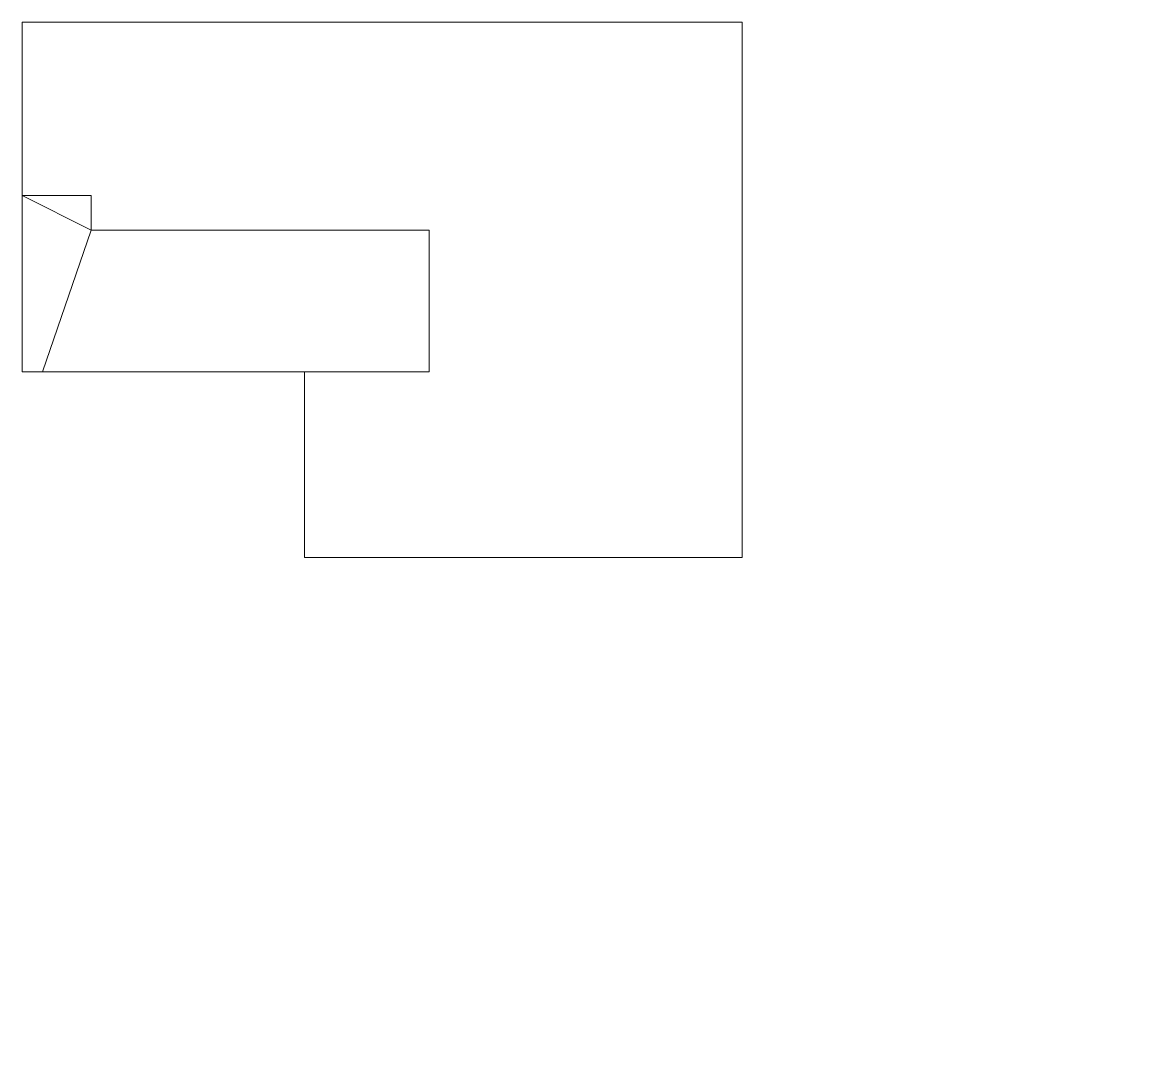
# Model space of a CAD drawing. Header units: metres. Extents: x -98 to -52.6, y 265.8 to 307.7.
import ezdxf

# ---------------------------------------------------------------- set-up
doc = ezdxf.new("R2010")
doc.units = ezdxf.units.M
doc.layers.add('1st_floor', color=3, linetype='Continuous', lineweight=13)
doc.layers.add('2nd_floor', color=55, linetype='Continuous', lineweight=13)

msp = doc.modelspace()

# ---------------------------------------------------------------- linework, layer by layer
at = {"layer": '1st_floor', "elevation": 3.454}
msp.add_lwpolyline([(-81.391, 293.388), (-81.391, 299.186), (-95.222, 299.186), (-95.222, 300.609), (-98.049, 300.609), (-98.049, 307.699), (-68.579, 307.699), (-68.579, 285.796), (-86.501, 285.796), (-86.501, 293.388)], close=True, dxfattribs=at)
at = {"layer": '2nd_floor', "invisible_edges": 15}
for points in [[(-52.638, 285.796, 3.454), (-63.249, 295.504, 3.454), (-67.292, 295.329, 3.454)], [(-63.249, 265.805, 3.454), (-52.638, 275.513, 3.454), (-67.292, 265.98, 3.454)]]:
    msp.add_3dface(points, dxfattribs=at)

# ---------------------------------------------------------------- meshes
at = {"layer": '2nd_floor'}
mesh = msp.add_polyface(dxfattribs=at)
corners = [(-81.391, 293.388, 3.454), (-81.391, 299.186, 3.454), (-95.222, 299.186, 3.454), (-95.222, 300.609, 3.454), (-98.049, 300.609, 3.454), (-98.049, 293.388, 3.454), (-97.214, 293.388, 3.454)]
mesh.append_faces([[corners[k] for k in face] for face in [(2, 4, 5, 6)]], dxfattribs={"vtx0": -1, "vtx3": -1})
mesh.append_faces([[corners[k] for k in face] for face in [(0, 1, 2, 6), (2, 3, 4)]], dxfattribs={"vtx2": -1})

doc.saveas('drawing.dxf')
